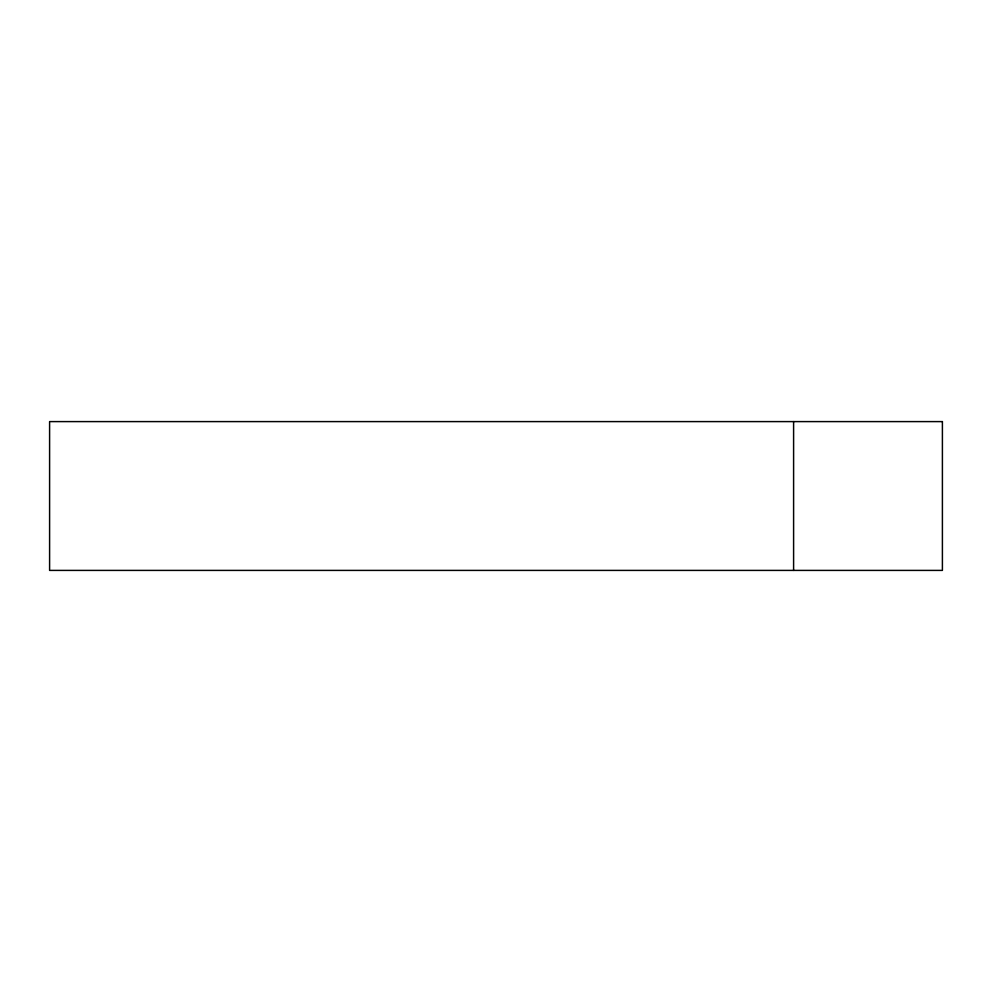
<?xml version="1.0" encoding="UTF-8"?>
<svg xmlns="http://www.w3.org/2000/svg" width="992" height="992" viewBox="0 0 992 992"><rect width="100%" height="100%" fill="white"/><g stroke="black" fill="none" stroke-linecap="round" stroke-linejoin="round"><path stroke-width="1.49" d="M793.6 421.6L793.6 570.4M942.4 421.6L49.6 421.6L49.6 570.4L942.4 570.4L942.4 421.6"/></g></svg>
